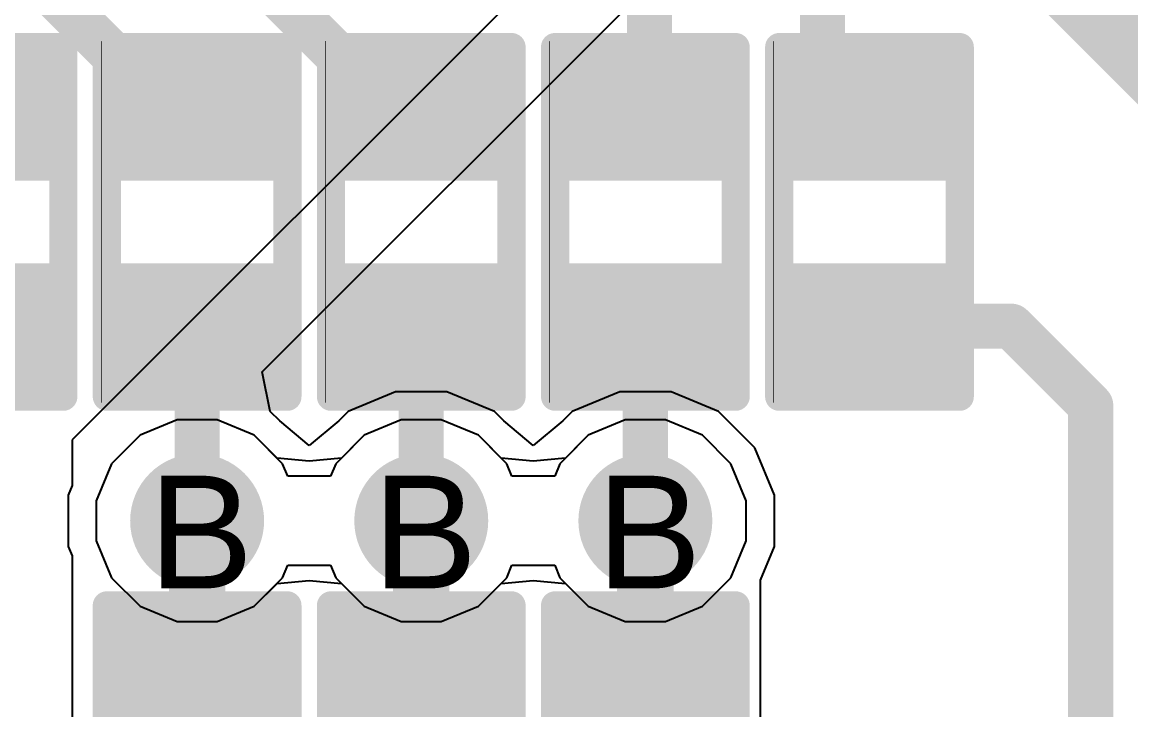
# Model space of a CAD drawing. Header units: inches. Extents: x 0 to 5379, y 0 to 5429.
# Drawn here: x 105.008 to 109.999, y 121.771 to 124.868 of the extents above; entities that cross this region are included whole.
import ezdxf

# ---------------------------------------------------------------- set-up
doc = ezdxf.new("R2010")
doc.units = ezdxf.units.IN
for name, color, linetype in [('Bottom Layer', 5, 'Continuous'), ('Bottom Solder', 6, 'Continuous'), ('Drill Drawing', 1, 'Continuous'), ('GND01', 16, 'Continuous'), ('GND02', 76, 'Continuous'), ('PWR', 156, 'Continuous'), ('SIG 01', 90, 'Continuous'), ('Top Layer', 1, 'Continuous'), ('Top Overlay', 2, 'Continuous'), ('Top Paste', 8, 'Continuous'), ('Top Solder', 216, 'Continuous'), ('Via Holes', 16, 'Continuous')]:
    doc.layers.add(name, color=color, linetype=linetype)
doc.styles.add('Arial', font='', dxfattribs={"height": 0.2})
doc.styles.get('Arial').set_extended_font_data('Arial')

# ---------------------------------------------------------------- blocks, each defined once
blk = doc.blocks.new('R___0402_294')
at = {"layer": 'Top Layer'}
for points in [[(-0.6985, -0.3175), (-0.6985, 0.3175), (-0.2413, 0.3175), (-0.2413, -0.3175)], [(0.2413, -0.3175), (0.2413, 0.3175), (0.6985, 0.3175), (0.6985, -0.3175)]]:
    blk.add_hatch(color=1, dxfattribs=at).paths.add_polyline_path(points)
at = {"layer": 'Top Paste'}
for points in [[(-0.6985, -0.3175), (-0.6985, 0.3175), (-0.2413, 0.3175), (-0.2413, -0.3175)], [(0.2413, -0.3175), (0.2413, 0.3175), (0.6985, 0.3175), (0.6985, -0.3175)]]:
    blk.add_hatch(color=8, dxfattribs=at).paths.add_polyline_path(points)
at = {"layer": 'Top Solder'}
for points in [[(-0.7535, -0.3725), (-0.7535, 0.3725), (-0.1863, 0.3725), (-0.1863, -0.3725)], [(0.1863, -0.3725), (0.1863, 0.3725), (0.7535, 0.3725), (0.7535, -0.3725)]]:
    blk.add_hatch(color=216, dxfattribs=at).paths.add_polyline_path(points)
at = {"layer": 'Top Overlay'}
for points in [[(0.7874, 0.4064, 0.127, 0.127, 0), (-0.7874, 0.4064, 0.127, 0.127, 0)], [(-0.7874, -0.4064, 0.127, 0.127, 0), (-0.7874, 0.4064, 0.127, 0.127, 0)], [(0.7874, -0.4064, 0.127, 0.127, 0), (0.7874, 0.4064, 0.127, 0.127, 0)], [(0.7874, -0.4064, 0.127, 0.127, 0), (-0.7874, -0.4064, 0.127, 0.127, 0)], [(0.8128, -0.4318, 0.00323, 0.00323, 0), (-0.8128, -0.4318, 0.00323, 0.00323, 0)]]:
    blk.add_lwpolyline(points, format="xyseb", dxfattribs=at)
for points in [[(-0.8191, 0.4064, 0.0635, 0.0635, 1), (-0.7556, 0.4064, 0.0635, 0.0635, 1)], [(-0.8191, 0.4064, 0.0635, 0.0635, 1), (-0.7556, 0.4064, 0.0635, 0.0635, 1)], [(0.7556, 0.4064, 0.0635, 0.0635, 1), (0.8191, 0.4064, 0.0635, 0.0635, 1)], [(0.7556, 0.4064, 0.0635, 0.0635, 1), (0.8191, 0.4064, 0.0635, 0.0635, 1)], [(-0.8191, -0.4064, 0.0635, 0.0635, 1), (-0.7556, -0.4064, 0.0635, 0.0635, 1)], [(-0.8191, -0.4064, 0.0635, 0.0635, 1), (-0.7556, -0.4064, 0.0635, 0.0635, 1)], [(0.7556, -0.4064, 0.0635, 0.0635, 1), (0.8191, -0.4064, 0.0635, 0.0635, 1)], [(0.7556, -0.4064, 0.0635, 0.0635, 1), (0.8191, -0.4064, 0.0635, 0.0635, 1)], [(-0.8136, -0.4318, 0.00161, 0.00161, 1), (-0.812, -0.4318, 0.00161, 0.00161, 1)], [(0.812, -0.4318, 0.00161, 0.00161, 1), (0.8136, -0.4318, 0.00161, 0.00161, 1)]]:
    blk.add_lwpolyline(points, format="xyseb", close=True, dxfattribs=at)
blk = doc.blocks.new('R___0402_295')
at = {"layer": 'Top Layer'}
for points in [[(-0.6985, -0.3175), (-0.6985, 0.3175), (-0.2413, 0.3175), (-0.2413, -0.3175)], [(0.2413, -0.3175), (0.2413, 0.3175), (0.6985, 0.3175), (0.6985, -0.3175)]]:
    blk.add_hatch(color=1, dxfattribs=at).paths.add_polyline_path(points)
at = {"layer": 'Top Paste'}
for points in [[(-0.6985, -0.3175), (-0.6985, 0.3175), (-0.2413, 0.3175), (-0.2413, -0.3175)], [(0.2413, -0.3175), (0.2413, 0.3175), (0.6985, 0.3175), (0.6985, -0.3175)]]:
    blk.add_hatch(color=8, dxfattribs=at).paths.add_polyline_path(points)
at = {"layer": 'Top Solder'}
for points in [[(-0.7535, -0.3725), (-0.7535, 0.3725), (-0.1863, 0.3725), (-0.1863, -0.3725)], [(0.1863, -0.3725), (0.1863, 0.3725), (0.7535, 0.3725), (0.7535, -0.3725)]]:
    blk.add_hatch(color=216, dxfattribs=at).paths.add_polyline_path(points)
at = {"layer": 'Top Overlay'}
for points in [[(0.7874, 0.4064, 0.127, 0.127, 0), (-0.7874, 0.4064, 0.127, 0.127, 0)], [(-0.7874, -0.4064, 0.127, 0.127, 0), (-0.7874, 0.4064, 0.127, 0.127, 0)], [(0.7874, -0.4064, 0.127, 0.127, 0), (0.7874, 0.4064, 0.127, 0.127, 0)], [(0.7874, -0.4064, 0.127, 0.127, 0), (-0.7874, -0.4064, 0.127, 0.127, 0)], [(0.8128, -0.4318, 0.00323, 0.00323, 0), (-0.8128, -0.4318, 0.00323, 0.00323, 0)]]:
    blk.add_lwpolyline(points, format="xyseb", dxfattribs=at)
for points in [[(-0.8191, 0.4064, 0.0635, 0.0635, 1), (-0.7556, 0.4064, 0.0635, 0.0635, 1)], [(-0.8191, 0.4064, 0.0635, 0.0635, 1), (-0.7556, 0.4064, 0.0635, 0.0635, 1)], [(0.7556, 0.4064, 0.0635, 0.0635, 1), (0.8191, 0.4064, 0.0635, 0.0635, 1)], [(0.7556, 0.4064, 0.0635, 0.0635, 1), (0.8191, 0.4064, 0.0635, 0.0635, 1)], [(-0.8191, -0.4064, 0.0635, 0.0635, 1), (-0.7556, -0.4064, 0.0635, 0.0635, 1)], [(-0.8191, -0.4064, 0.0635, 0.0635, 1), (-0.7556, -0.4064, 0.0635, 0.0635, 1)], [(0.7556, -0.4064, 0.0635, 0.0635, 1), (0.8191, -0.4064, 0.0635, 0.0635, 1)], [(0.7556, -0.4064, 0.0635, 0.0635, 1), (0.8191, -0.4064, 0.0635, 0.0635, 1)], [(-0.8136, -0.4318, 0.00161, 0.00161, 1), (-0.812, -0.4318, 0.00161, 0.00161, 1)], [(0.812, -0.4318, 0.00161, 0.00161, 1), (0.8136, -0.4318, 0.00161, 0.00161, 1)]]:
    blk.add_lwpolyline(points, format="xyseb", close=True, dxfattribs=at)
blk = doc.blocks.new('R___0402_297')
at = {"layer": 'Top Layer'}
for points in [[(-0.6985, -0.3175), (-0.6985, 0.3175), (-0.2413, 0.3175), (-0.2413, -0.3175)], [(0.2413, -0.3175), (0.2413, 0.3175), (0.6985, 0.3175), (0.6985, -0.3175)]]:
    blk.add_hatch(color=1, dxfattribs=at).paths.add_polyline_path(points)
at = {"layer": 'Top Paste'}
for points in [[(-0.6985, -0.3175), (-0.6985, 0.3175), (-0.2413, 0.3175), (-0.2413, -0.3175)], [(0.2413, -0.3175), (0.2413, 0.3175), (0.6985, 0.3175), (0.6985, -0.3175)]]:
    blk.add_hatch(color=8, dxfattribs=at).paths.add_polyline_path(points)
at = {"layer": 'Top Solder'}
for points in [[(-0.7535, -0.3725), (-0.7535, 0.3725), (-0.1863, 0.3725), (-0.1863, -0.3725)], [(0.1863, -0.3725), (0.1863, 0.3725), (0.7535, 0.3725), (0.7535, -0.3725)]]:
    blk.add_hatch(color=216, dxfattribs=at).paths.add_polyline_path(points)
at = {"layer": 'Top Overlay'}
for points in [[(0.7874, 0.4064, 0.127, 0.127, 0), (-0.7874, 0.4064, 0.127, 0.127, 0)], [(-0.7874, -0.4064, 0.127, 0.127, 0), (-0.7874, 0.4064, 0.127, 0.127, 0)], [(0.7874, -0.4064, 0.127, 0.127, 0), (0.7874, 0.4064, 0.127, 0.127, 0)], [(0.7874, -0.4064, 0.127, 0.127, 0), (-0.7874, -0.4064, 0.127, 0.127, 0)], [(0.8128, -0.4318, 0.00323, 0.00323, 0), (-0.8128, -0.4318, 0.00323, 0.00323, 0)]]:
    blk.add_lwpolyline(points, format="xyseb", dxfattribs=at)
for points in [[(-0.8191, 0.4064, 0.0635, 0.0635, 1), (-0.7556, 0.4064, 0.0635, 0.0635, 1)], [(-0.8191, 0.4064, 0.0635, 0.0635, 1), (-0.7556, 0.4064, 0.0635, 0.0635, 1)], [(0.7556, 0.4064, 0.0635, 0.0635, 1), (0.8191, 0.4064, 0.0635, 0.0635, 1)], [(0.7556, 0.4064, 0.0635, 0.0635, 1), (0.8191, 0.4064, 0.0635, 0.0635, 1)], [(-0.8191, -0.4064, 0.0635, 0.0635, 1), (-0.7556, -0.4064, 0.0635, 0.0635, 1)], [(-0.8191, -0.4064, 0.0635, 0.0635, 1), (-0.7556, -0.4064, 0.0635, 0.0635, 1)], [(0.7556, -0.4064, 0.0635, 0.0635, 1), (0.8191, -0.4064, 0.0635, 0.0635, 1)], [(0.7556, -0.4064, 0.0635, 0.0635, 1), (0.8191, -0.4064, 0.0635, 0.0635, 1)], [(-0.8136, -0.4318, 0.00161, 0.00161, 1), (-0.812, -0.4318, 0.00161, 0.00161, 1)], [(0.812, -0.4318, 0.00161, 0.00161, 1), (0.8136, -0.4318, 0.00161, 0.00161, 1)]]:
    blk.add_lwpolyline(points, format="xyseb", close=True, dxfattribs=at)
blk = doc.blocks.new('R___0402_299')
at = {"layer": 'Top Layer'}
for points in [[(-0.6985, -0.3175), (-0.6985, 0.3175), (-0.2413, 0.3175), (-0.2413, -0.3175)], [(0.2413, -0.3175), (0.2413, 0.3175), (0.6985, 0.3175), (0.6985, -0.3175)]]:
    blk.add_hatch(color=1, dxfattribs=at).paths.add_polyline_path(points)
at = {"layer": 'Top Paste'}
for points in [[(-0.6985, -0.3175), (-0.6985, 0.3175), (-0.2413, 0.3175), (-0.2413, -0.3175)], [(0.2413, -0.3175), (0.2413, 0.3175), (0.6985, 0.3175), (0.6985, -0.3175)]]:
    blk.add_hatch(color=8, dxfattribs=at).paths.add_polyline_path(points)
at = {"layer": 'Top Solder'}
for points in [[(-0.7535, -0.3725), (-0.7535, 0.3725), (-0.1863, 0.3725), (-0.1863, -0.3725)], [(0.1863, -0.3725), (0.1863, 0.3725), (0.7535, 0.3725), (0.7535, -0.3725)]]:
    blk.add_hatch(color=216, dxfattribs=at).paths.add_polyline_path(points)
at = {"layer": 'Top Overlay'}
for points in [[(0.7874, 0.4064, 0.127, 0.127, 0), (-0.7874, 0.4064, 0.127, 0.127, 0)], [(-0.7874, -0.4064, 0.127, 0.127, 0), (-0.7874, 0.4064, 0.127, 0.127, 0)], [(0.7874, -0.4064, 0.127, 0.127, 0), (0.7874, 0.4064, 0.127, 0.127, 0)], [(0.7874, -0.4064, 0.127, 0.127, 0), (-0.7874, -0.4064, 0.127, 0.127, 0)], [(0.8128, -0.4318, 0.00323, 0.00323, 0), (-0.8128, -0.4318, 0.00323, 0.00323, 0)]]:
    blk.add_lwpolyline(points, format="xyseb", dxfattribs=at)
for points in [[(-0.8191, 0.4064, 0.0635, 0.0635, 1), (-0.7556, 0.4064, 0.0635, 0.0635, 1)], [(-0.8191, 0.4064, 0.0635, 0.0635, 1), (-0.7556, 0.4064, 0.0635, 0.0635, 1)], [(0.7556, 0.4064, 0.0635, 0.0635, 1), (0.8191, 0.4064, 0.0635, 0.0635, 1)], [(0.7556, 0.4064, 0.0635, 0.0635, 1), (0.8191, 0.4064, 0.0635, 0.0635, 1)], [(-0.8191, -0.4064, 0.0635, 0.0635, 1), (-0.7556, -0.4064, 0.0635, 0.0635, 1)], [(-0.8191, -0.4064, 0.0635, 0.0635, 1), (-0.7556, -0.4064, 0.0635, 0.0635, 1)], [(0.7556, -0.4064, 0.0635, 0.0635, 1), (0.8191, -0.4064, 0.0635, 0.0635, 1)], [(0.7556, -0.4064, 0.0635, 0.0635, 1), (0.8191, -0.4064, 0.0635, 0.0635, 1)], [(-0.8136, -0.4318, 0.00161, 0.00161, 1), (-0.812, -0.4318, 0.00161, 0.00161, 1)], [(0.812, -0.4318, 0.00161, 0.00161, 1), (0.8136, -0.4318, 0.00161, 0.00161, 1)]]:
    blk.add_lwpolyline(points, format="xyseb", close=True, dxfattribs=at)
blk = doc.blocks.new('R___0402_301')
at = {"layer": 'Top Layer'}
for points in [[(-0.6985, -0.3175), (-0.6985, 0.3175), (-0.2413, 0.3175), (-0.2413, -0.3175)], [(0.2413, -0.3175), (0.2413, 0.3175), (0.6985, 0.3175), (0.6985, -0.3175)]]:
    blk.add_hatch(color=1, dxfattribs=at).paths.add_polyline_path(points)
at = {"layer": 'Top Paste'}
for points in [[(-0.6985, -0.3175), (-0.6985, 0.3175), (-0.2413, 0.3175), (-0.2413, -0.3175)], [(0.2413, -0.3175), (0.2413, 0.3175), (0.6985, 0.3175), (0.6985, -0.3175)]]:
    blk.add_hatch(color=8, dxfattribs=at).paths.add_polyline_path(points)
at = {"layer": 'Top Solder'}
for points in [[(-0.7535, -0.3725), (-0.7535, 0.3725), (-0.1863, 0.3725), (-0.1863, -0.3725)], [(0.1863, -0.3725), (0.1863, 0.3725), (0.7535, 0.3725), (0.7535, -0.3725)]]:
    blk.add_hatch(color=216, dxfattribs=at).paths.add_polyline_path(points)
at = {"layer": 'Top Overlay'}
for points in [[(0.7874, 0.4064, 0.127, 0.127, 0), (-0.7874, 0.4064, 0.127, 0.127, 0)], [(-0.7874, -0.4064, 0.127, 0.127, 0), (-0.7874, 0.4064, 0.127, 0.127, 0)], [(0.7874, -0.4064, 0.127, 0.127, 0), (0.7874, 0.4064, 0.127, 0.127, 0)], [(0.7874, -0.4064, 0.127, 0.127, 0), (-0.7874, -0.4064, 0.127, 0.127, 0)], [(0.8128, -0.4318, 0.00323, 0.00323, 0), (-0.8128, -0.4318, 0.00323, 0.00323, 0)]]:
    blk.add_lwpolyline(points, format="xyseb", dxfattribs=at)
for points in [[(-0.8191, 0.4064, 0.0635, 0.0635, 1), (-0.7556, 0.4064, 0.0635, 0.0635, 1)], [(-0.8191, 0.4064, 0.0635, 0.0635, 1), (-0.7556, 0.4064, 0.0635, 0.0635, 1)], [(0.7556, 0.4064, 0.0635, 0.0635, 1), (0.8191, 0.4064, 0.0635, 0.0635, 1)], [(0.7556, 0.4064, 0.0635, 0.0635, 1), (0.8191, 0.4064, 0.0635, 0.0635, 1)], [(-0.8191, -0.4064, 0.0635, 0.0635, 1), (-0.7556, -0.4064, 0.0635, 0.0635, 1)], [(-0.8191, -0.4064, 0.0635, 0.0635, 1), (-0.7556, -0.4064, 0.0635, 0.0635, 1)], [(0.7556, -0.4064, 0.0635, 0.0635, 1), (0.8191, -0.4064, 0.0635, 0.0635, 1)], [(0.7556, -0.4064, 0.0635, 0.0635, 1), (0.8191, -0.4064, 0.0635, 0.0635, 1)], [(-0.8136, -0.4318, 0.00161, 0.00161, 1), (-0.812, -0.4318, 0.00161, 0.00161, 1)], [(0.812, -0.4318, 0.00161, 0.00161, 1), (0.8136, -0.4318, 0.00161, 0.00161, 1)]]:
    blk.add_lwpolyline(points, format="xyseb", close=True, dxfattribs=at)
blk = doc.blocks.new('C___0402_929')
at = {"layer": 'Top Layer'}
for points in [[(-0.6985, -0.3175), (-0.6985, 0.3175), (-0.2413, 0.3175), (-0.2413, -0.3175)], [(0.2413, -0.3175), (0.2413, 0.3175), (0.6985, 0.3175), (0.6985, -0.3175)]]:
    blk.add_hatch(color=1, dxfattribs=at).paths.add_polyline_path(points)
at = {"layer": 'Top Paste'}
for points in [[(-0.6985, -0.3175), (-0.6985, 0.3175), (-0.2413, 0.3175), (-0.2413, -0.3175)], [(0.2413, -0.3175), (0.2413, 0.3175), (0.6985, 0.3175), (0.6985, -0.3175)]]:
    blk.add_hatch(color=8, dxfattribs=at).paths.add_polyline_path(points)
at = {"layer": 'Top Solder'}
for points in [[(-0.7585, -0.3775), (-0.7585, 0.3775), (-0.1813, 0.3775), (-0.1813, -0.3775)], [(0.1813, -0.3775), (0.1813, 0.3775), (0.7585, 0.3775), (0.7585, -0.3775)]]:
    blk.add_hatch(color=216, dxfattribs=at).paths.add_polyline_path(points)
at = {"layer": 'Top Overlay'}
for points in [[(-0.7874, 0.4064, 0.127, 0.127, 0), (-0.7874, -0.4064, 0.127, 0.127, 0)], [(-0.7874, 0.4064, 0.127, 0.127, 0), (-0.2794, 0.4064, 0.127, 0.127, 0)], [(0.2794, 0.4064, 0.127, 0.127, 0), (0.7874, 0.4064, 0.127, 0.127, 0)], [(0.7874, 0.4064, 0.127, 0.127, 0), (0.7874, -0.4064, 0.127, 0.127, 0)], [(-0.7874, -0.4064, 0.127, 0.127, 0), (-0.2794, -0.4064, 0.127, 0.127, 0)], [(0.2794, -0.4064, 0.127, 0.127, 0), (0.7874, -0.4064, 0.127, 0.127, 0)]]:
    blk.add_lwpolyline(points, format="xyseb", dxfattribs=at)
for points in [[(-0.8191, 0.4064, 0.0635, 0.0635, 1), (-0.7556, 0.4064, 0.0635, 0.0635, 1)], [(-0.8191, 0.4064, 0.0635, 0.0635, 1), (-0.7556, 0.4064, 0.0635, 0.0635, 1)], [(-0.3111, 0.4064, 0.0635, 0.0635, 1), (-0.2477, 0.4064, 0.0635, 0.0635, 1)], [(0.2477, 0.4064, 0.0635, 0.0635, 1), (0.3111, 0.4064, 0.0635, 0.0635, 1)], [(0.7556, 0.4064, 0.0635, 0.0635, 1), (0.8191, 0.4064, 0.0635, 0.0635, 1)], [(0.7556, 0.4064, 0.0635, 0.0635, 1), (0.8191, 0.4064, 0.0635, 0.0635, 1)], [(-0.8191, -0.4064, 0.0635, 0.0635, 1), (-0.7556, -0.4064, 0.0635, 0.0635, 1)], [(-0.8191, -0.4064, 0.0635, 0.0635, 1), (-0.7556, -0.4064, 0.0635, 0.0635, 1)], [(-0.3111, -0.4064, 0.0635, 0.0635, 1), (-0.2477, -0.4064, 0.0635, 0.0635, 1)], [(0.2477, -0.4064, 0.0635, 0.0635, 1), (0.3111, -0.4064, 0.0635, 0.0635, 1)], [(0.7556, -0.4064, 0.0635, 0.0635, 1), (0.8191, -0.4064, 0.0635, 0.0635, 1)], [(0.7556, -0.4064, 0.0635, 0.0635, 1), (0.8191, -0.4064, 0.0635, 0.0635, 1)]]:
    blk.add_lwpolyline(points, format="xyseb", close=True, dxfattribs=at)
blk = doc.blocks.new('C___0402_930')
at = {"layer": 'Top Layer'}
for points in [[(-0.6985, -0.3175), (-0.6985, 0.3175), (-0.2413, 0.3175), (-0.2413, -0.3175)], [(0.2413, -0.3175), (0.2413, 0.3175), (0.6985, 0.3175), (0.6985, -0.3175)]]:
    blk.add_hatch(color=1, dxfattribs=at).paths.add_polyline_path(points)
at = {"layer": 'Top Paste'}
for points in [[(-0.6985, -0.3175), (-0.6985, 0.3175), (-0.2413, 0.3175), (-0.2413, -0.3175)], [(0.2413, -0.3175), (0.2413, 0.3175), (0.6985, 0.3175), (0.6985, -0.3175)]]:
    blk.add_hatch(color=8, dxfattribs=at).paths.add_polyline_path(points)
at = {"layer": 'Top Solder'}
for points in [[(-0.7585, -0.3775), (-0.7585, 0.3775), (-0.1813, 0.3775), (-0.1813, -0.3775)], [(0.1813, -0.3775), (0.1813, 0.3775), (0.7585, 0.3775), (0.7585, -0.3775)]]:
    blk.add_hatch(color=216, dxfattribs=at).paths.add_polyline_path(points)
at = {"layer": 'Top Overlay'}
for points in [[(-0.7874, 0.4064, 0.127, 0.127, 0), (-0.7874, -0.4064, 0.127, 0.127, 0)], [(-0.7874, 0.4064, 0.127, 0.127, 0), (-0.2794, 0.4064, 0.127, 0.127, 0)], [(0.2794, 0.4064, 0.127, 0.127, 0), (0.7874, 0.4064, 0.127, 0.127, 0)], [(0.7874, 0.4064, 0.127, 0.127, 0), (0.7874, -0.4064, 0.127, 0.127, 0)], [(-0.7874, -0.4064, 0.127, 0.127, 0), (-0.2794, -0.4064, 0.127, 0.127, 0)], [(0.2794, -0.4064, 0.127, 0.127, 0), (0.7874, -0.4064, 0.127, 0.127, 0)]]:
    blk.add_lwpolyline(points, format="xyseb", dxfattribs=at)
for points in [[(-0.8191, 0.4064, 0.0635, 0.0635, 1), (-0.7556, 0.4064, 0.0635, 0.0635, 1)], [(-0.8191, 0.4064, 0.0635, 0.0635, 1), (-0.7556, 0.4064, 0.0635, 0.0635, 1)], [(-0.3111, 0.4064, 0.0635, 0.0635, 1), (-0.2477, 0.4064, 0.0635, 0.0635, 1)], [(0.2477, 0.4064, 0.0635, 0.0635, 1), (0.3111, 0.4064, 0.0635, 0.0635, 1)], [(0.7556, 0.4064, 0.0635, 0.0635, 1), (0.8191, 0.4064, 0.0635, 0.0635, 1)], [(0.7556, 0.4064, 0.0635, 0.0635, 1), (0.8191, 0.4064, 0.0635, 0.0635, 1)], [(-0.8191, -0.4064, 0.0635, 0.0635, 1), (-0.7556, -0.4064, 0.0635, 0.0635, 1)], [(-0.8191, -0.4064, 0.0635, 0.0635, 1), (-0.7556, -0.4064, 0.0635, 0.0635, 1)], [(-0.3111, -0.4064, 0.0635, 0.0635, 1), (-0.2477, -0.4064, 0.0635, 0.0635, 1)], [(0.2477, -0.4064, 0.0635, 0.0635, 1), (0.3111, -0.4064, 0.0635, 0.0635, 1)], [(0.7556, -0.4064, 0.0635, 0.0635, 1), (0.8191, -0.4064, 0.0635, 0.0635, 1)], [(0.7556, -0.4064, 0.0635, 0.0635, 1), (0.8191, -0.4064, 0.0635, 0.0635, 1)]]:
    blk.add_lwpolyline(points, format="xyseb", close=True, dxfattribs=at)
blk = doc.blocks.new('C___0402_931')
at = {"layer": 'Top Layer'}
for points in [[(-0.6985, -0.3175), (-0.6985, 0.3175), (-0.2413, 0.3175), (-0.2413, -0.3175)], [(0.2413, -0.3175), (0.2413, 0.3175), (0.6985, 0.3175), (0.6985, -0.3175)]]:
    blk.add_hatch(color=1, dxfattribs=at).paths.add_polyline_path(points)
at = {"layer": 'Top Paste'}
for points in [[(-0.6985, -0.3175), (-0.6985, 0.3175), (-0.2413, 0.3175), (-0.2413, -0.3175)], [(0.2413, -0.3175), (0.2413, 0.3175), (0.6985, 0.3175), (0.6985, -0.3175)]]:
    blk.add_hatch(color=8, dxfattribs=at).paths.add_polyline_path(points)
at = {"layer": 'Top Solder'}
for points in [[(-0.7585, -0.3775), (-0.7585, 0.3775), (-0.1813, 0.3775), (-0.1813, -0.3775)], [(0.1813, -0.3775), (0.1813, 0.3775), (0.7585, 0.3775), (0.7585, -0.3775)]]:
    blk.add_hatch(color=216, dxfattribs=at).paths.add_polyline_path(points)
at = {"layer": 'Top Overlay'}
for points in [[(-0.7874, 0.4064, 0.127, 0.127, 0), (-0.7874, -0.4064, 0.127, 0.127, 0)], [(-0.7874, 0.4064, 0.127, 0.127, 0), (-0.2794, 0.4064, 0.127, 0.127, 0)], [(0.2794, 0.4064, 0.127, 0.127, 0), (0.7874, 0.4064, 0.127, 0.127, 0)], [(0.7874, 0.4064, 0.127, 0.127, 0), (0.7874, -0.4064, 0.127, 0.127, 0)], [(-0.7874, -0.4064, 0.127, 0.127, 0), (-0.2794, -0.4064, 0.127, 0.127, 0)], [(0.2794, -0.4064, 0.127, 0.127, 0), (0.7874, -0.4064, 0.127, 0.127, 0)]]:
    blk.add_lwpolyline(points, format="xyseb", dxfattribs=at)
for points in [[(-0.8191, 0.4064, 0.0635, 0.0635, 1), (-0.7556, 0.4064, 0.0635, 0.0635, 1)], [(-0.8191, 0.4064, 0.0635, 0.0635, 1), (-0.7556, 0.4064, 0.0635, 0.0635, 1)], [(-0.3111, 0.4064, 0.0635, 0.0635, 1), (-0.2477, 0.4064, 0.0635, 0.0635, 1)], [(0.2477, 0.4064, 0.0635, 0.0635, 1), (0.3111, 0.4064, 0.0635, 0.0635, 1)], [(0.7556, 0.4064, 0.0635, 0.0635, 1), (0.8191, 0.4064, 0.0635, 0.0635, 1)], [(0.7556, 0.4064, 0.0635, 0.0635, 1), (0.8191, 0.4064, 0.0635, 0.0635, 1)], [(-0.8191, -0.4064, 0.0635, 0.0635, 1), (-0.7556, -0.4064, 0.0635, 0.0635, 1)], [(-0.8191, -0.4064, 0.0635, 0.0635, 1), (-0.7556, -0.4064, 0.0635, 0.0635, 1)], [(-0.3111, -0.4064, 0.0635, 0.0635, 1), (-0.2477, -0.4064, 0.0635, 0.0635, 1)], [(0.2477, -0.4064, 0.0635, 0.0635, 1), (0.3111, -0.4064, 0.0635, 0.0635, 1)], [(0.7556, -0.4064, 0.0635, 0.0635, 1), (0.8191, -0.4064, 0.0635, 0.0635, 1)], [(0.7556, -0.4064, 0.0635, 0.0635, 1), (0.8191, -0.4064, 0.0635, 0.0635, 1)]]:
    blk.add_lwpolyline(points, format="xyseb", close=True, dxfattribs=at)

msp = doc.modelspace()

# ---------------------------------------------------------------- hatches: boundary and pattern name
at = {"layer": 'Bottom Layer'}
h = msp.add_hatch(color=5, dxfattribs=at)
edge = h.paths.add_edge_path()
edge.add_arc((105.7954, 122.6225), 0.2, 0, 360)
h = msp.add_hatch(color=5, dxfattribs=at)
edge = h.paths.add_edge_path()
edge.add_arc((106.8045, 122.6225), 0.2, 0, 360)
h = msp.add_hatch(color=5, dxfattribs=at)
edge = h.paths.add_edge_path()
edge.add_arc((107.8135, 122.6225), 0.2, 0, 360)
at = {"layer": 'Bottom Solder'}
h = msp.add_hatch(color=6, dxfattribs=at)
edge = h.paths.add_edge_path()
edge.add_arc((105.7954, 122.6225), 0.3016, 0, 360)
h = msp.add_hatch(color=6, dxfattribs=at)
edge = h.paths.add_edge_path()
edge.add_arc((106.8045, 122.6225), 0.3016, 0, 360)
h = msp.add_hatch(color=6, dxfattribs=at)
edge = h.paths.add_edge_path()
edge.add_arc((107.8135, 122.6225), 0.3016, 0, 360)
at = {"layer": 'GND01'}
h = msp.add_hatch(color=16, dxfattribs=at)
edge = h.paths.add_edge_path()
edge.add_arc((105.7954, 122.6225), 0.2, 0, 360)
h = msp.add_hatch(color=16, dxfattribs=at)
edge = h.paths.add_edge_path()
edge.add_arc((106.8045, 122.6225), 0.2, 0, 360)
h = msp.add_hatch(color=16, dxfattribs=at)
edge = h.paths.add_edge_path()
edge.add_arc((107.8135, 122.6225), 0.2, 0, 360)
at = {"layer": 'GND02'}
h = msp.add_hatch(color=76, dxfattribs=at)
edge = h.paths.add_edge_path()
edge.add_arc((105.7954, 122.6225), 0.2, 0, 360)
h = msp.add_hatch(color=76, dxfattribs=at)
edge = h.paths.add_edge_path()
edge.add_arc((106.8045, 122.6225), 0.2, 0, 360)
h = msp.add_hatch(color=76, dxfattribs=at)
edge = h.paths.add_edge_path()
edge.add_arc((107.8135, 122.6225), 0.2, 0, 360)
at = {"layer": 'PWR'}
h = msp.add_hatch(color=156, dxfattribs=at)
edge = h.paths.add_edge_path()
edge.add_arc((105.7954, 122.6225), 0.2, 0, 360)
h = msp.add_hatch(color=156, dxfattribs=at)
edge = h.paths.add_edge_path()
edge.add_arc((106.8045, 122.6225), 0.2, 0, 360)
h = msp.add_hatch(color=156, dxfattribs=at)
edge = h.paths.add_edge_path()
edge.add_arc((107.8135, 122.6225), 0.2, 0, 360)
at = {"layer": 'SIG 01'}
h = msp.add_hatch(color=90, dxfattribs=at)
edge = h.paths.add_edge_path()
edge.add_arc((105.7954, 122.6225), 0.2, 0, 360)
h = msp.add_hatch(color=90, dxfattribs=at)
edge = h.paths.add_edge_path()
edge.add_arc((106.8045, 122.6225), 0.2, 0, 360)
h = msp.add_hatch(color=90, dxfattribs=at)
edge = h.paths.add_edge_path()
edge.add_arc((107.8135, 122.6225), 0.2, 0, 360)
at = {"layer": 'Top Layer'}
h = msp.add_hatch(color=1, dxfattribs=at)
edge = h.paths.add_edge_path()
edge.add_arc((105.7954, 122.6225), 0.2, 0, 360)
h = msp.add_hatch(color=1, dxfattribs=at)
edge = h.paths.add_edge_path()
edge.add_arc((106.8045, 122.6225), 0.2, 0, 360)
h = msp.add_hatch(color=1, dxfattribs=at)
edge = h.paths.add_edge_path()
edge.add_arc((107.8135, 122.6225), 0.2, 0, 360)
at = {"layer": 'Top Solder'}
h = msp.add_hatch(color=216, dxfattribs=at)
edge = h.paths.add_edge_path()
edge.add_arc((105.7954, 122.6225), 0.3016, 0, 360)
h = msp.add_hatch(color=216, dxfattribs=at)
edge = h.paths.add_edge_path()
edge.add_arc((106.8045, 122.6225), 0.3016, 0, 360)
h = msp.add_hatch(color=216, dxfattribs=at)
edge = h.paths.add_edge_path()
edge.add_arc((107.8135, 122.6225), 0.3016, 0, 360)
at = {"layer": 'Via Holes'}
h = msp.add_hatch(color=7, dxfattribs=at)
edge = h.paths.add_edge_path()
edge.add_arc((105.7954, 122.6225), 0.1, 0, 360)
h = msp.add_hatch(color=7, dxfattribs=at)
edge = h.paths.add_edge_path()
edge.add_arc((106.8045, 122.6225), 0.1, 0, 360)
h = msp.add_hatch(color=7, dxfattribs=at)
edge = h.paths.add_edge_path()
edge.add_arc((107.8135, 122.6225), 0.1, 0, 360)

# ---------------------------------------------------------------- linework, layer by layer
at = {"layer": 'Bottom Layer'}
for p, q in [((105.7051, 123.0765), (105.5382, 123.0074)), ((105.8857, 123.0765), (105.7051, 123.0765)), ((106.0526, 123.0074), (105.8857, 123.0765)), ((106.7142, 123.0765), (106.5473, 123.0074)), ((106.8948, 123.0765), (106.7142, 123.0765)), ((107.0616, 123.0074), (106.8948, 123.0765)), ((107.7232, 123.0765), (107.5564, 123.0074)), ((107.9038, 123.0765), (107.7232, 123.0765)), ((108.0707, 123.0074), (107.9038, 123.0765)), ((105.5382, 123.0074), (105.4105, 122.8797)), ((106.1803, 122.8797), (106.0526, 123.0074)), ((106.5473, 123.0074), (106.4196, 122.8797)), ((107.1893, 122.8797), (107.0616, 123.0074)), ((107.5564, 123.0074), (107.4286, 122.8797)), ((108.1984, 122.8797), (108.0707, 123.0074)), ((105.4105, 122.8797), (105.3414, 122.7128)), ((106.2037, 122.8231), (106.1803, 122.8797)), ((106.4196, 122.8797), (106.3962, 122.8231)), ((107.2128, 122.8231), (107.1893, 122.8797)), ((107.4286, 122.8797), (107.4052, 122.8231)), ((108.2675, 122.7128), (108.1984, 122.8797)), ((106.3962, 122.8231), (106.2037, 122.8231)), ((107.4052, 122.8231), (107.2128, 122.8231)), ((105.3414, 122.7128), (105.3414, 122.5322)), ((108.2675, 122.5322), (108.2675, 122.7128)), ((105.3414, 122.5322), (105.4105, 122.3653)), ((108.1984, 122.3653), (108.2675, 122.5322)), ((106.1803, 122.3653), (106.2037, 122.4219)), ((106.2037, 122.4219), (106.3962, 122.4219)), ((106.3962, 122.4219), (106.4196, 122.3653)), ((107.1893, 122.3653), (107.2128, 122.4219)), ((107.2128, 122.4219), (107.4052, 122.4219)), ((107.4052, 122.4219), (107.4286, 122.3653)), ((105.4105, 122.3653), (105.5382, 122.2376)), ((106.0526, 122.2376), (106.1803, 122.3653)), ((106.4196, 122.3653), (106.5473, 122.2376)), ((107.0616, 122.2376), (107.1893, 122.3653)), ((107.4286, 122.3653), (107.5564, 122.2376)), ((108.0707, 122.2376), (108.1984, 122.3653)), ((105.5382, 122.2376), (105.7051, 122.1685)), ((105.8857, 122.1685), (106.0526, 122.2376)), ((106.5473, 122.2376), (106.7142, 122.1685)), ((106.8948, 122.1685), (107.0616, 122.2376)), ((107.5564, 122.2376), (107.7232, 122.1685)), ((107.9038, 122.1685), (108.0707, 122.2376)), ((105.7051, 122.1685), (105.8857, 122.1685)), ((106.7142, 122.1685), (106.8948, 122.1685)), ((107.7232, 122.1685), (107.9038, 122.1685))]:
    msp.add_line(p, q, dxfattribs=at)
at = {"layer": 'GND01'}
for p, q in [((105.7051, 123.0765), (105.5382, 123.0074)), ((105.8857, 123.0765), (105.7051, 123.0765)), ((106.0526, 123.0074), (105.8857, 123.0765)), ((106.7142, 123.0765), (106.5473, 123.0074)), ((106.8948, 123.0765), (106.7142, 123.0765)), ((107.0616, 123.0074), (106.8948, 123.0765)), ((107.7232, 123.0765), (107.5564, 123.0074)), ((107.9038, 123.0765), (107.7232, 123.0765)), ((108.0707, 123.0074), (107.9038, 123.0765)), ((105.5382, 123.0074), (105.4105, 122.8797)), ((106.1551, 122.9049), (106.0526, 123.0074)), ((106.5473, 123.0074), (106.4448, 122.9049)), ((107.1642, 122.9049), (107.0616, 123.0074)), ((107.5564, 123.0074), (107.4538, 122.9049)), ((108.1984, 122.8797), (108.0707, 123.0074)), ((106.2999, 122.8911), (106.1551, 122.9049)), ((106.4448, 122.9049), (106.2999, 122.8911)), ((107.309, 122.8911), (107.1642, 122.9049)), ((107.4538, 122.9049), (107.309, 122.8911)), ((105.4105, 122.8797), (105.3414, 122.7128)), ((108.2675, 122.7128), (108.1984, 122.8797)), ((105.3414, 122.7128), (105.3414, 122.5322)), ((108.2675, 122.5322), (108.2675, 122.7128)), ((105.3414, 122.5322), (105.4105, 122.3653)), ((108.1984, 122.3653), (108.2675, 122.5322)), ((105.4105, 122.3653), (105.5382, 122.2376)), ((106.1551, 122.3402), (106.2999, 122.3539)), ((106.2999, 122.3539), (106.4448, 122.3402)), ((107.1642, 122.3402), (107.309, 122.3539)), ((107.309, 122.3539), (107.4538, 122.3402)), ((108.0707, 122.2376), (108.1984, 122.3653)), ((106.0526, 122.2376), (106.1551, 122.3402)), ((106.4448, 122.3402), (106.5473, 122.2376)), ((107.0616, 122.2376), (107.1642, 122.3402)), ((107.4538, 122.3402), (107.5564, 122.2376)), ((105.5382, 122.2376), (105.7051, 122.1685)), ((105.8857, 122.1685), (106.0526, 122.2376)), ((106.5473, 122.2376), (106.7142, 122.1685)), ((106.8948, 122.1685), (107.0616, 122.2376)), ((107.5564, 122.2376), (107.7232, 122.1685)), ((107.9038, 122.1685), (108.0707, 122.2376)), ((105.7051, 122.1685), (105.8857, 122.1685)), ((106.7142, 122.1685), (106.8948, 122.1685)), ((107.7232, 122.1685), (107.9038, 122.1685))]:
    msp.add_line(p, q, dxfattribs=at)
at = {"layer": 'GND02'}
for p, q in [((105.7051, 123.0765), (105.5382, 123.0074)), ((105.8857, 123.0765), (105.7051, 123.0765)), ((106.0526, 123.0074), (105.8857, 123.0765)), ((106.7142, 123.0765), (106.5473, 123.0074)), ((106.8948, 123.0765), (106.7142, 123.0765)), ((107.0616, 123.0074), (106.8948, 123.0765)), ((107.7232, 123.0765), (107.5564, 123.0074)), ((107.9038, 123.0765), (107.7232, 123.0765)), ((108.0707, 123.0074), (107.9038, 123.0765)), ((105.5382, 123.0074), (105.4105, 122.8797)), ((106.1551, 122.9049), (106.0526, 123.0074)), ((106.5473, 123.0074), (106.4448, 122.9049)), ((107.1642, 122.9049), (107.0616, 123.0074)), ((107.5564, 123.0074), (107.4538, 122.9049)), ((108.1984, 122.8797), (108.0707, 123.0074)), ((106.2999, 122.8911), (106.1551, 122.9049)), ((106.4448, 122.9049), (106.2999, 122.8911)), ((107.309, 122.8911), (107.1642, 122.9049)), ((107.4538, 122.9049), (107.309, 122.8911)), ((105.4105, 122.8797), (105.3414, 122.7128)), ((108.2675, 122.7128), (108.1984, 122.8797)), ((105.3414, 122.7128), (105.3414, 122.5322)), ((108.2675, 122.5322), (108.2675, 122.7128)), ((105.3414, 122.5322), (105.4105, 122.3653)), ((108.1984, 122.3653), (108.2675, 122.5322)), ((105.4105, 122.3653), (105.5382, 122.2376)), ((106.1551, 122.3402), (106.2999, 122.3539)), ((106.2999, 122.3539), (106.4448, 122.3402)), ((107.1642, 122.3402), (107.309, 122.3539)), ((107.309, 122.3539), (107.4538, 122.3402)), ((108.0707, 122.2376), (108.1984, 122.3653)), ((106.0526, 122.2376), (106.1551, 122.3402)), ((106.4448, 122.3402), (106.5473, 122.2376)), ((107.0616, 122.2376), (107.1642, 122.3402)), ((107.4538, 122.3402), (107.5564, 122.2376)), ((105.5382, 122.2376), (105.7051, 122.1685)), ((105.8857, 122.1685), (106.0526, 122.2376)), ((106.5473, 122.2376), (106.7142, 122.1685)), ((106.8948, 122.1685), (107.0616, 122.2376)), ((107.5564, 122.2376), (107.7232, 122.1685)), ((107.9038, 122.1685), (108.0707, 122.2376)), ((105.7051, 122.1685), (105.8857, 122.1685)), ((106.7142, 122.1685), (106.8948, 122.1685)), ((107.7232, 122.1685), (107.9038, 122.1685))]:
    msp.add_line(p, q, dxfattribs=at)
at = {"layer": 'PWR'}
for p, q in [((105.7051, 123.0765), (105.5382, 123.0074)), ((105.8857, 123.0765), (105.7051, 123.0765)), ((106.0526, 123.0074), (105.8857, 123.0765)), ((106.7142, 123.0765), (106.5473, 123.0074)), ((106.8948, 123.0765), (106.7142, 123.0765)), ((107.0616, 123.0074), (106.8948, 123.0765)), ((107.7232, 123.0765), (107.5564, 123.0074)), ((107.9038, 123.0765), (107.7232, 123.0765)), ((108.0707, 123.0074), (107.9038, 123.0765)), ((105.5382, 123.0074), (105.4105, 122.8797)), ((106.1551, 122.9049), (106.0526, 123.0074)), ((106.5473, 123.0074), (106.4448, 122.9049)), ((107.1642, 122.9049), (107.0616, 123.0074)), ((107.5564, 123.0074), (107.4538, 122.9049)), ((108.1984, 122.8797), (108.0707, 123.0074)), ((106.2999, 122.8911), (106.1551, 122.9049)), ((106.4448, 122.9049), (106.2999, 122.8911)), ((107.309, 122.8911), (107.1642, 122.9049)), ((107.4538, 122.9049), (107.309, 122.8911)), ((105.4105, 122.8797), (105.3414, 122.7128)), ((108.2675, 122.7128), (108.1984, 122.8797)), ((105.3414, 122.7128), (105.3414, 122.5322)), ((108.2675, 122.5322), (108.2675, 122.7128)), ((105.3414, 122.5322), (105.4105, 122.3653)), ((108.1984, 122.3653), (108.2675, 122.5322)), ((105.4105, 122.3653), (105.5382, 122.2376)), ((106.1551, 122.3402), (106.2999, 122.3539)), ((106.2999, 122.3539), (106.4448, 122.3402)), ((107.1642, 122.3402), (107.309, 122.3539)), ((107.309, 122.3539), (107.4538, 122.3402)), ((108.0707, 122.2376), (108.1984, 122.3653)), ((106.0526, 122.2376), (106.1551, 122.3402)), ((106.4448, 122.3402), (106.5473, 122.2376)), ((107.0616, 122.2376), (107.1642, 122.3402)), ((107.4538, 122.3402), (107.5564, 122.2376)), ((105.5382, 122.2376), (105.7051, 122.1685)), ((105.8857, 122.1685), (106.0526, 122.2376)), ((106.5473, 122.2376), (106.7142, 122.1685)), ((106.8948, 122.1685), (107.0616, 122.2376)), ((107.5564, 122.2376), (107.7232, 122.1685)), ((107.9038, 122.1685), (108.0707, 122.2376)), ((105.7051, 122.1685), (105.8857, 122.1685)), ((106.7142, 122.1685), (106.8948, 122.1685)), ((107.7232, 122.1685), (107.9038, 122.1685))]:
    msp.add_line(p, q, dxfattribs=at)
at = {"layer": 'SIG 01'}
for p, q in [((107.6218, 125.3764), (105.2322, 122.9868)), ((106.0889, 123.2941), (107.8965, 125.1017)), ((106.1245, 123.1151), (106.0889, 123.2941)), ((106.6889, 123.2035), (106.4754, 123.1151)), ((106.92, 123.2035), (106.6889, 123.2035)), ((107.1336, 123.1151), (106.92, 123.2035)), ((107.698, 123.2035), (107.4844, 123.1151)), ((107.9291, 123.2035), (107.698, 123.2035)), ((108.1426, 123.1151), (107.9291, 123.2035)), ((106.1672, 123.0724), (106.1245, 123.1151)), ((106.4754, 123.1151), (106.4327, 123.0724)), ((107.1762, 123.0724), (107.1336, 123.1151)), ((107.4844, 123.1151), (107.4417, 123.0724)), ((108.3061, 122.9516), (108.1426, 123.1151)), ((106.2999, 122.9616), (106.1672, 123.0724)), ((106.4327, 123.0724), (106.2999, 122.9616)), ((107.309, 122.9616), (107.1762, 123.0724)), ((107.4417, 123.0724), (107.309, 122.9616)), ((105.2322, 122.9868), (105.2322, 122.7811)), ((108.3945, 122.7381), (108.3061, 122.9516)), ((105.2322, 122.7811), (105.2144, 122.7381)), ((105.2144, 122.7381), (105.2144, 122.5069)), ((108.3945, 122.5069), (108.3945, 122.7381)), ((105.2144, 122.5069), (105.2322, 122.464)), ((108.3315, 122.3547), (108.3945, 122.5069)), ((105.2322, 122.464), (105.2322, 120.688)), ((108.3315, 121.018), (108.3315, 122.3547))]:
    msp.add_line(p, q, dxfattribs=at)
for points in [[(105.7954, 121.1969, 0.254, 0.254, 0), (105.7954, 122.6225, 0.254, 0.254, 0)], [(106.8045, 121.0099, 0.254, 0.254, 0), (106.8045, 122.6225, 0.254, 0.254, 0)], [(107.8135, 120.8034, 0.254, 0.254, 0), (107.8135, 122.6225, 0.254, 0.254, 0)]]:
    msp.add_lwpolyline(points, format="xyseb", dxfattribs=at)
for points in [[(105.7319, 122.6225, 0.127, 0.127, 1), (105.8589, 122.6225, 0.127, 0.127, 1)], [(106.741, 122.6225, 0.127, 0.127, 1), (106.868, 122.6225, 0.127, 0.127, 1)], [(107.75, 122.6225, 0.127, 0.127, 1), (107.877, 122.6225, 0.127, 0.127, 1)]]:
    msp.add_lwpolyline(points, format="xyseb", close=True, dxfattribs=at)
at = {"layer": 'Top Layer'}
for points in [[(104.252, 126.8942, 0.2032, 0.2032, 0), (106.7076, 124.4386, 0.2032, 0.2032, 0)], [(103.752, 126.3869, 0.2032, 0.2032, 0), (105.7003, 124.4386, 0.2032, 0.2032, 0)], [(108.7981, 126.0002, 0.381, 0.381, 0), (110.6518, 124.1465, 0.381, 0.381, 0)], [(108.6108, 124.5656, 0.2032, 0.2032, 0), (108.6108, 125.1791, 0.2032, 0.2032, 0)], [(107.8318, 124.4649, 0.2032, 0.2032, 0), (107.8318, 125.0187, 0.2032, 0.2032, 0)], [(108.6108, 124.5656, 0.2032, 0.2032, 0), (108.7378, 124.4386, 0.2032, 0.2032, 0)], [(107.8055, 124.4386, 0.2032, 0.2032, 0), (107.8318, 124.4649, 0.2032, 0.2032, 0)], [(105.7003, 124.4386, 0.2032, 0.2032, 0), (105.7892, 124.4386, 0.2032, 0.2032, 0)], [(106.7076, 124.4386, 0.2032, 0.2032, 0), (106.7965, 124.4386, 0.2032, 0.2032, 0)], [(108.7378, 124.4386, 0.2032, 0.2032, 0), (108.8146, 124.4386, 0.2032, 0.2032, 0)], [(105.7954, 122.6225, 0.2032, 0.2032, 0), (105.7954, 123.4988, 0.2032, 0.2032, 0)], [(106.8045, 122.6225, 0.2032, 0.2032, 0), (106.8045, 123.4988, 0.2032, 0.2032, 0)], [(107.8135, 122.6225, 0.2032, 0.2032, 0), (107.8135, 123.4988, 0.2032, 0.2032, 0)], [(108.8226, 123.4988, 0.2032, 0.2032, 0), (109.4613, 123.4988, 0.2032, 0.2032, 0)], [(109.4613, 123.4988, 0.2032, 0.2032, 0), (109.8186, 123.1415, 0.2032, 0.2032, 0)], [(109.8186, 119.8556, 0.2032, 0.2032, 0), (109.8186, 123.1415, 0.2032, 0.2032, 0)], [(105.7954, 121.924, 0.2032, 0.2032, 0), (105.7954, 122.6225, 0.2032, 0.2032, 0)], [(106.8045, 121.924, 0.2032, 0.2032, 0), (106.8045, 122.6225, 0.2032, 0.2032, 0)], [(107.8135, 121.924, 0.2032, 0.2032, 0), (107.8135, 122.6225, 0.2032, 0.2032, 0)]]:
    msp.add_lwpolyline(points, format="xyseb", dxfattribs=at)
for points in [[(108.56, 124.5656, 0.1016, 0.1016, 1), (108.6616, 124.5656, 0.1016, 0.1016, 1)], [(108.56, 124.5656, 0.1016, 0.1016, 1), (108.6616, 124.5656, 0.1016, 0.1016, 1)], [(107.781, 124.4649, 0.1016, 0.1016, 1), (107.8826, 124.4649, 0.1016, 0.1016, 1)], [(107.781, 124.4649, 0.1016, 0.1016, 1), (107.8826, 124.4649, 0.1016, 0.1016, 1)], [(105.6495, 124.4386, 0.1016, 0.1016, 1), (105.7511, 124.4386, 0.1016, 0.1016, 1)], [(105.6495, 124.4386, 0.1016, 0.1016, 1), (105.7511, 124.4386, 0.1016, 0.1016, 1)], [(105.7384, 124.4386, 0.1016, 0.1016, 1), (105.84, 124.4386, 0.1016, 0.1016, 1)], [(106.6568, 124.4386, 0.1016, 0.1016, 1), (106.7584, 124.4386, 0.1016, 0.1016, 1)], [(106.6568, 124.4386, 0.1016, 0.1016, 1), (106.7584, 124.4386, 0.1016, 0.1016, 1)], [(106.7457, 124.4386, 0.1016, 0.1016, 1), (106.8473, 124.4386, 0.1016, 0.1016, 1)], [(107.7547, 124.4386, 0.1016, 0.1016, 1), (107.8563, 124.4386, 0.1016, 0.1016, 1)], [(108.687, 124.4386, 0.1016, 0.1016, 1), (108.7886, 124.4386, 0.1016, 0.1016, 1)], [(108.687, 124.4386, 0.1016, 0.1016, 1), (108.7886, 124.4386, 0.1016, 0.1016, 1)], [(108.7638, 124.4386, 0.1016, 0.1016, 1), (108.8654, 124.4386, 0.1016, 0.1016, 1)], [(105.7446, 123.4988, 0.1016, 0.1016, 1), (105.8462, 123.4988, 0.1016, 0.1016, 1)], [(106.7537, 123.4988, 0.1016, 0.1016, 1), (106.8553, 123.4988, 0.1016, 0.1016, 1)], [(107.7627, 123.4988, 0.1016, 0.1016, 1), (107.8643, 123.4988, 0.1016, 0.1016, 1)], [(108.7718, 123.4988, 0.1016, 0.1016, 1), (108.8734, 123.4988, 0.1016, 0.1016, 1)], [(109.4105, 123.4988, 0.1016, 0.1016, 1), (109.5121, 123.4988, 0.1016, 0.1016, 1)], [(109.4105, 123.4988, 0.1016, 0.1016, 1), (109.5121, 123.4988, 0.1016, 0.1016, 1)], [(109.7678, 123.1415, 0.1016, 0.1016, 1), (109.8694, 123.1415, 0.1016, 0.1016, 1)], [(109.7678, 123.1415, 0.1016, 0.1016, 1), (109.8694, 123.1415, 0.1016, 0.1016, 1)], [(105.7446, 122.6225, 0.1016, 0.1016, 1), (105.8462, 122.6225, 0.1016, 0.1016, 1)], [(105.7446, 122.6225, 0.1016, 0.1016, 1), (105.8462, 122.6225, 0.1016, 0.1016, 1)], [(106.7537, 122.6225, 0.1016, 0.1016, 1), (106.8553, 122.6225, 0.1016, 0.1016, 1)], [(106.7537, 122.6225, 0.1016, 0.1016, 1), (106.8553, 122.6225, 0.1016, 0.1016, 1)], [(107.7627, 122.6225, 0.1016, 0.1016, 1), (107.8643, 122.6225, 0.1016, 0.1016, 1)], [(107.7627, 122.6225, 0.1016, 0.1016, 1), (107.8643, 122.6225, 0.1016, 0.1016, 1)], [(105.7446, 121.924, 0.1016, 0.1016, 1), (105.8462, 121.924, 0.1016, 0.1016, 1)], [(106.7537, 121.924, 0.1016, 0.1016, 1), (106.8553, 121.924, 0.1016, 0.1016, 1)], [(107.7627, 121.924, 0.1016, 0.1016, 1), (107.8643, 121.924, 0.1016, 0.1016, 1)]]:
    msp.add_lwpolyline(points, format="xyseb", close=True, dxfattribs=at)

# ---------------------------------------------------------------- block references
for name, p, rotation in [('R___0402_301', (104.7863, 123.9687), 270), ('R___0402_299', (105.7954, 123.9687), 270), ('R___0402_297', (106.8045, 123.9687), 270), ('R___0402_295', (107.8135, 123.9687), 270), ('R___0402_294', (108.8226, 123.9687), 270), ('C___0402_929', (105.7954, 121.4541), 90), ('C___0402_930', (106.8045, 121.4541), 90), ('C___0402_931', (107.8135, 121.4541), 90)]:
    msp.add_blockref(name, p, dxfattribs=dict(rotation=rotation))

# ---------------------------------------------------------------- texts
at = {"layer": 'Drill Drawing', "style": 'Arial'}
for p in [(105.5753, 122.3178), (106.5844, 122.3178), (107.5935, 122.3178)]:
    msp.add_text('B', height=0.508, dxfattribs=at).set_placement(p)

doc.saveas('drawing.dxf')
